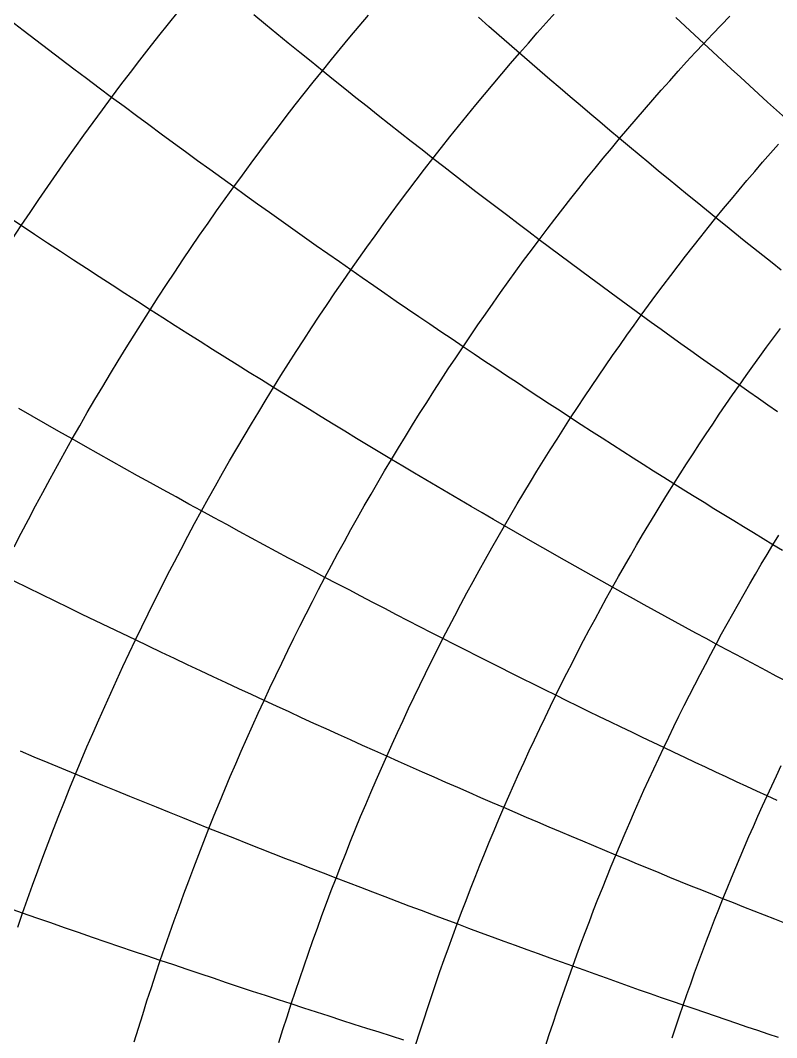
# Model space of a CAD drawing. Header units: metres. Extents: x -3.79 to 3.79, y -1 to 0.
# Drawn here: x -0.3281 to -0.2148, y -0.8838 to -0.7314 of the extents above; entities that cross this region are included whole.
import ezdxf

# ---------------------------------------------------------------- set-up
doc = ezdxf.new("R2010")
doc.units = ezdxf.units.M

msp = doc.modelspace()

# ---------------------------------------------------------------- linework, layer by layer
for p, q in [((-0.32766, -0.73287), (-0.32959, -0.7314)), ((-0.30589, -0.73189), (-0.30445, -0.7301)), ((-0.29137, -0.73198), (-0.2931, -0.73056)), ((-0.27733, -0.73224), (-0.27594, -0.7306)), ((-0.25792, -0.73226), (-0.25947, -0.7309)), ((-0.24931, -0.73174), (-0.24796, -0.73025)), ((-0.22848, -0.73223), (-0.22988, -0.73092)), ((-0.22313, -0.73208), (-0.22183, -0.73072)), ((-0.32574, -0.73434), (-0.32766, -0.73287)), ((-0.30733, -0.7337), (-0.30589, -0.73189)), ((-0.28965, -0.73339), (-0.29137, -0.73198)), ((-0.27872, -0.73389), (-0.27733, -0.73224)), ((-0.25638, -0.73361), (-0.25792, -0.73226)), ((-0.25065, -0.73325), (-0.24931, -0.73174)), ((-0.2271, -0.73353), (-0.22848, -0.73223)), ((-0.22443, -0.73345), (-0.22313, -0.73208)), ((-0.32383, -0.73579), (-0.32574, -0.73434)), ((-0.30875, -0.73552), (-0.30733, -0.7337)), ((-0.28793, -0.73479), (-0.28965, -0.73339)), ((-0.2801, -0.73556), (-0.27872, -0.73389)), ((-0.25484, -0.73495), (-0.25638, -0.73361)), ((-0.25198, -0.73476), (-0.25065, -0.73325)), ((-0.22571, -0.73482), (-0.2271, -0.73353)), ((-0.22571, -0.73482), (-0.22443, -0.73345)), ((-0.32193, -0.73724), (-0.32383, -0.73579)), ((-0.31017, -0.73735), (-0.30875, -0.73552)), ((-0.28623, -0.73617), (-0.28793, -0.73479)), ((-0.28147, -0.73723), (-0.2801, -0.73556)), ((-0.25331, -0.73628), (-0.25484, -0.73495)), ((-0.25331, -0.73628), (-0.25198, -0.73476)), ((-0.227, -0.7362), (-0.22571, -0.73482)), ((-0.22434, -0.7361), (-0.22571, -0.73482)), ((-0.22296, -0.73738), (-0.22434, -0.7361)), ((-0.32003, -0.73867), (-0.32193, -0.73724)), ((-0.31159, -0.73919), (-0.31017, -0.73735)), ((-0.28453, -0.73755), (-0.28623, -0.73617)), ((-0.28283, -0.73892), (-0.28453, -0.73755)), ((-0.28283, -0.73892), (-0.28147, -0.73723)), ((-0.25464, -0.73782), (-0.25331, -0.73628)), ((-0.25179, -0.7376), (-0.25331, -0.73628)), ((-0.25027, -0.73892), (-0.25179, -0.7376)), ((-0.22955, -0.739), (-0.22828, -0.7376)), ((-0.22828, -0.7376), (-0.227, -0.7362)), ((-0.2216, -0.73864), (-0.22296, -0.73738)), ((-0.31814, -0.74009), (-0.32003, -0.73867)), ((-0.28419, -0.74061), (-0.28283, -0.73892)), ((-0.28115, -0.74028), (-0.28283, -0.73892)), ((-0.25595, -0.73936), (-0.25464, -0.73782)), ((-0.24875, -0.74022), (-0.25027, -0.73892)), ((-0.23082, -0.74041), (-0.22955, -0.739)), ((-0.22023, -0.73989), (-0.2216, -0.73864)), ((-0.31627, -0.7415), (-0.31814, -0.74009)), ((-0.313, -0.74104), (-0.31159, -0.73919)), ((-0.28554, -0.74232), (-0.28419, -0.74061)), ((-0.27947, -0.74162), (-0.28115, -0.74028)), ((-0.25726, -0.74091), (-0.25595, -0.73936)), ((-0.24724, -0.74151), (-0.24875, -0.74022)), ((-0.23208, -0.74183), (-0.23082, -0.74041)), ((-0.21888, -0.74114), (-0.22023, -0.73989)), ((-0.31439, -0.7429), (-0.31627, -0.7415)), ((-0.31439, -0.7429), (-0.313, -0.74104)), ((-0.2778, -0.74296), (-0.27947, -0.74162)), ((-0.25857, -0.74247), (-0.25726, -0.74091)), ((-0.24574, -0.7428), (-0.24724, -0.74151)), ((-0.23334, -0.74326), (-0.23208, -0.74183)), ((-0.21752, -0.74238), (-0.21888, -0.74114)), ((-0.31578, -0.74478), (-0.31439, -0.7429)), ((-0.31253, -0.74429), (-0.31439, -0.7429)), ((-0.28689, -0.74403), (-0.28554, -0.74232)), ((-0.27613, -0.74429), (-0.2778, -0.74296)), ((-0.25987, -0.74404), (-0.25857, -0.74247)), ((-0.24425, -0.74407), (-0.24574, -0.7428)), ((-0.23459, -0.7447), (-0.23334, -0.74326)), ((-0.21618, -0.74361), (-0.21752, -0.74238)), ((-0.21484, -0.74483), (-0.21618, -0.74361)), ((-0.31717, -0.74666), (-0.31578, -0.74478)), ((-0.31067, -0.74567), (-0.31253, -0.74429)), ((-0.28823, -0.74576), (-0.28689, -0.74403)), ((-0.27447, -0.7456), (-0.27613, -0.74429)), ((-0.26116, -0.74563), (-0.25987, -0.74404)), ((-0.24276, -0.74533), (-0.24425, -0.74407)), ((-0.23584, -0.74615), (-0.23459, -0.7447)), ((-0.2135, -0.74604), (-0.21484, -0.74483)), ((-0.31854, -0.74855), (-0.31717, -0.74666)), ((-0.30883, -0.74704), (-0.31067, -0.74567)), ((-0.28956, -0.7475), (-0.28823, -0.74576)), ((-0.27281, -0.74691), (-0.27447, -0.7456)), ((-0.26245, -0.74722), (-0.26116, -0.74563)), ((-0.24127, -0.74659), (-0.24276, -0.74533)), ((-0.23979, -0.74784), (-0.24127, -0.74659)), ((-0.23708, -0.74761), (-0.23584, -0.74615)), ((-0.30699, -0.7484), (-0.30883, -0.74704)), ((-0.29088, -0.74924), (-0.28956, -0.7475)), ((-0.27117, -0.74821), (-0.27281, -0.74691)), ((-0.26953, -0.7495), (-0.27117, -0.74821)), ((-0.26373, -0.74882), (-0.26245, -0.74722)), ((-0.23832, -0.74908), (-0.23979, -0.74784)), ((-0.23832, -0.74908), (-0.23708, -0.74761)), ((-0.31991, -0.75046), (-0.31854, -0.74855)), ((-0.30515, -0.74974), (-0.30699, -0.7484)), ((-0.30333, -0.75108), (-0.30515, -0.74974)), ((-0.2922, -0.751), (-0.29088, -0.74924)), ((-0.26789, -0.75077), (-0.26953, -0.7495)), ((-0.265, -0.75043), (-0.26373, -0.74882)), ((-0.23955, -0.75055), (-0.23832, -0.74908)), ((-0.23685, -0.7503), (-0.23832, -0.74908)), ((-0.32127, -0.75238), (-0.31991, -0.75046)), ((-0.30151, -0.7524), (-0.30333, -0.75108)), ((-0.29351, -0.75276), (-0.2922, -0.751)), ((-0.26627, -0.75204), (-0.26789, -0.75077)), ((-0.26627, -0.75204), (-0.265, -0.75043)), ((-0.24077, -0.75203), (-0.23955, -0.75055)), ((-0.23539, -0.75152), (-0.23685, -0.7503)), ((-0.21692, -0.75263), (-0.21574, -0.75127)), ((-0.21574, -0.75127), (-0.21455, -0.74992)), ((-0.32261, -0.7543), (-0.32127, -0.75238)), ((-0.2997, -0.75372), (-0.30151, -0.7524)), ((-0.29481, -0.75454), (-0.29351, -0.75276)), ((-0.26753, -0.75367), (-0.26627, -0.75204)), ((-0.26465, -0.7533), (-0.26627, -0.75204)), ((-0.24199, -0.75353), (-0.24077, -0.75203)), ((-0.23393, -0.75273), (-0.23539, -0.75152)), ((-0.23248, -0.75394), (-0.23393, -0.75273)), ((-0.21809, -0.754), (-0.21692, -0.75263)), ((-0.32396, -0.75624), (-0.32261, -0.7543)), ((-0.2979, -0.75503), (-0.2997, -0.75372)), ((-0.26878, -0.75531), (-0.26753, -0.75367)), ((-0.26304, -0.75455), (-0.26465, -0.7533)), ((-0.24321, -0.75503), (-0.24199, -0.75353)), ((-0.23104, -0.75513), (-0.23248, -0.75394)), ((-0.21926, -0.75537), (-0.21809, -0.754)), ((-0.29611, -0.75632), (-0.2979, -0.75503)), ((-0.29611, -0.75632), (-0.29481, -0.75454)), ((-0.27003, -0.75696), (-0.26878, -0.75531)), ((-0.26143, -0.75579), (-0.26304, -0.75455)), ((-0.25983, -0.75703), (-0.26143, -0.75579)), ((-0.24441, -0.75654), (-0.24321, -0.75503)), ((-0.2296, -0.75631), (-0.23104, -0.75513)), ((-0.22043, -0.75676), (-0.21926, -0.75537)), ((-0.32529, -0.75819), (-0.32396, -0.75624)), ((-0.29739, -0.75812), (-0.29611, -0.75632)), ((-0.29432, -0.75761), (-0.29611, -0.75632)), ((-0.27127, -0.75861), (-0.27003, -0.75696)), ((-0.25823, -0.75825), (-0.25983, -0.75703)), ((-0.24561, -0.75806), (-0.24441, -0.75654)), ((-0.22816, -0.75749), (-0.2296, -0.75631)), ((-0.22159, -0.75815), (-0.22043, -0.75676)), ((-0.32661, -0.76015), (-0.32529, -0.75819)), ((-0.29867, -0.75992), (-0.29739, -0.75812)), ((-0.29254, -0.75888), (-0.29432, -0.75761)), ((-0.29077, -0.76015), (-0.29254, -0.75888)), ((-0.27251, -0.76028), (-0.27127, -0.75861)), ((-0.25664, -0.75946), (-0.25823, -0.75825)), ((-0.24681, -0.75959), (-0.24561, -0.75806)), ((-0.22673, -0.75866), (-0.22816, -0.75749)), ((-0.22531, -0.75982), (-0.22673, -0.75866)), ((-0.22274, -0.75956), (-0.22159, -0.75815)), ((-0.32793, -0.76211), (-0.32661, -0.76015)), ((-0.29994, -0.76174), (-0.29867, -0.75992)), ((-0.289, -0.76141), (-0.29077, -0.76015)), ((-0.27373, -0.76195), (-0.27251, -0.76028)), ((-0.25506, -0.76067), (-0.25664, -0.75946)), ((-0.248, -0.76113), (-0.24681, -0.75959)), ((-0.22389, -0.76097), (-0.22531, -0.75982)), ((-0.22389, -0.76097), (-0.22274, -0.75956)), ((-0.32793, -0.76211), (-0.32991, -0.7608)), ((-0.30121, -0.76356), (-0.29994, -0.76174)), ((-0.28725, -0.76265), (-0.289, -0.76141)), ((-0.27495, -0.76364), (-0.27373, -0.76195)), ((-0.25349, -0.76186), (-0.25506, -0.76067)), ((-0.25192, -0.76305), (-0.25349, -0.76186)), ((-0.24918, -0.76267), (-0.248, -0.76113)), ((-0.22504, -0.76239), (-0.22389, -0.76097)), ((-0.22248, -0.76211), (-0.22389, -0.76097)), ((-0.32924, -0.76409), (-0.32793, -0.76211)), ((-0.32596, -0.76342), (-0.32793, -0.76211)), ((-0.324, -0.76472), (-0.32596, -0.76342)), ((-0.2855, -0.76389), (-0.28725, -0.76265)), ((-0.25036, -0.76423), (-0.25192, -0.76305)), ((-0.25036, -0.76423), (-0.24918, -0.76267)), ((-0.22617, -0.76381), (-0.22504, -0.76239)), ((-0.22107, -0.76324), (-0.22248, -0.76211)), ((-0.21967, -0.76437), (-0.22107, -0.76324)), ((-0.32205, -0.766), (-0.324, -0.76472)), ((-0.30246, -0.7654), (-0.30121, -0.76356)), ((-0.28375, -0.76512), (-0.2855, -0.76389)), ((-0.27617, -0.76533), (-0.27495, -0.76364)), ((-0.25153, -0.76579), (-0.25036, -0.76423)), ((-0.2488, -0.7654), (-0.25036, -0.76423)), ((-0.22731, -0.76525), (-0.22617, -0.76381)), ((-0.21827, -0.76548), (-0.21967, -0.76437)), ((-0.3201, -0.76728), (-0.32205, -0.766)), ((-0.30371, -0.76724), (-0.30246, -0.7654)), ((-0.28202, -0.76634), (-0.28375, -0.76512)), ((-0.28029, -0.76755), (-0.28202, -0.76634)), ((-0.27737, -0.76704), (-0.27617, -0.76533)), ((-0.25269, -0.76736), (-0.25153, -0.76579)), ((-0.24725, -0.76656), (-0.2488, -0.7654)), ((-0.24571, -0.76771), (-0.24725, -0.76656)), ((-0.22843, -0.76669), (-0.22731, -0.76525)), ((-0.21688, -0.76659), (-0.21827, -0.76548)), ((-0.2155, -0.7677), (-0.21688, -0.76659)), ((-0.31817, -0.76854), (-0.3201, -0.76728)), ((-0.30495, -0.7691), (-0.30371, -0.76724)), ((-0.27857, -0.76875), (-0.28029, -0.76755)), ((-0.27857, -0.76875), (-0.27737, -0.76704)), ((-0.25385, -0.76894), (-0.25269, -0.76736)), ((-0.24417, -0.76885), (-0.24571, -0.76771)), ((-0.22955, -0.76815), (-0.22843, -0.76669)), ((-0.21412, -0.76879), (-0.2155, -0.7677)), ((-0.31624, -0.7698), (-0.31817, -0.76854)), ((-0.30618, -0.77096), (-0.30495, -0.7691)), ((-0.27976, -0.77047), (-0.27857, -0.76875)), ((-0.27686, -0.76994), (-0.27857, -0.76875)), ((-0.255, -0.77053), (-0.25385, -0.76894)), ((-0.24264, -0.76999), (-0.24417, -0.76885)), ((-0.23178, -0.77108), (-0.23067, -0.76961)), ((-0.23067, -0.76961), (-0.22955, -0.76815)), ((-0.31432, -0.77104), (-0.31624, -0.7698)), ((-0.31241, -0.77228), (-0.31432, -0.77104)), ((-0.30741, -0.77284), (-0.30618, -0.77096)), ((-0.28095, -0.7722), (-0.27976, -0.77047)), ((-0.27515, -0.77112), (-0.27686, -0.76994)), ((-0.27346, -0.77229), (-0.27515, -0.77112)), ((-0.25614, -0.77213), (-0.255, -0.77053)), ((-0.24111, -0.77111), (-0.24264, -0.76999)), ((-0.23959, -0.77223), (-0.24111, -0.77111)), ((-0.23288, -0.77255), (-0.23178, -0.77108)), ((-0.31051, -0.7735), (-0.31241, -0.77228)), ((-0.28213, -0.77394), (-0.28095, -0.7722)), ((-0.27176, -0.77346), (-0.27346, -0.77229)), ((-0.25728, -0.77374), (-0.25614, -0.77213)), ((-0.23808, -0.77334), (-0.23959, -0.77223)), ((-0.23398, -0.77404), (-0.23288, -0.77255)), ((-0.30862, -0.77472), (-0.31051, -0.7735)), ((-0.30862, -0.77472), (-0.30741, -0.77284)), ((-0.2833, -0.77568), (-0.28213, -0.77394)), ((-0.27008, -0.77461), (-0.27176, -0.77346)), ((-0.25841, -0.77536), (-0.25728, -0.77374)), ((-0.23657, -0.77444), (-0.23808, -0.77334)), ((-0.23507, -0.77553), (-0.23398, -0.77404)), ((-0.30983, -0.77661), (-0.30862, -0.77472)), ((-0.30674, -0.77593), (-0.30862, -0.77472)), ((-0.28446, -0.77744), (-0.2833, -0.77568)), ((-0.2684, -0.77576), (-0.27008, -0.77461)), ((-0.25954, -0.77698), (-0.25841, -0.77536)), ((-0.23507, -0.77553), (-0.23657, -0.77444)), ((-0.23616, -0.77704), (-0.23507, -0.77553)), ((-0.23358, -0.77662), (-0.23507, -0.77553)), ((-0.31103, -0.77852), (-0.30983, -0.77661)), ((-0.30486, -0.77712), (-0.30674, -0.77593)), ((-0.30299, -0.77831), (-0.30486, -0.77712)), ((-0.26673, -0.77689), (-0.2684, -0.77576)), ((-0.26507, -0.77802), (-0.26673, -0.77689)), ((-0.26065, -0.77861), (-0.25954, -0.77698)), ((-0.23724, -0.77855), (-0.23616, -0.77704)), ((-0.23209, -0.7777), (-0.23358, -0.77662)), ((-0.31222, -0.78043), (-0.31103, -0.77852)), ((-0.30113, -0.77949), (-0.30299, -0.77831)), ((-0.28561, -0.77921), (-0.28446, -0.77744)), ((-0.26341, -0.77914), (-0.26507, -0.77802)), ((-0.26177, -0.78025), (-0.26065, -0.77861)), ((-0.23831, -0.78006), (-0.23724, -0.77855)), ((-0.23061, -0.77876), (-0.23209, -0.7777)), ((-0.22913, -0.77982), (-0.23061, -0.77876)), ((-0.21527, -0.77892), (-0.21423, -0.77753)), ((-0.29928, -0.78066), (-0.30113, -0.77949)), ((-0.28676, -0.78098), (-0.28561, -0.77921)), ((-0.26177, -0.78025), (-0.26341, -0.77914)), ((-0.26287, -0.7819), (-0.26177, -0.78025)), ((-0.26012, -0.78136), (-0.26177, -0.78025)), ((-0.23938, -0.78159), (-0.23831, -0.78006)), ((-0.22766, -0.78088), (-0.22913, -0.77982)), ((-0.2163, -0.78033), (-0.21527, -0.77892)), ((-0.3134, -0.78235), (-0.31222, -0.78043)), ((-0.29744, -0.78182), (-0.29928, -0.78066)), ((-0.29561, -0.78297), (-0.29744, -0.78182)), ((-0.2879, -0.78277), (-0.28676, -0.78098)), ((-0.25849, -0.78245), (-0.26012, -0.78136)), ((-0.24044, -0.78312), (-0.23938, -0.78159)), ((-0.22619, -0.78192), (-0.22766, -0.78088)), ((-0.21836, -0.78316), (-0.21733, -0.78174)), ((-0.21733, -0.78174), (-0.2163, -0.78033)), ((-0.31457, -0.78428), (-0.3134, -0.78235)), ((-0.29378, -0.78411), (-0.29561, -0.78297)), ((-0.28903, -0.78456), (-0.2879, -0.78277)), ((-0.26397, -0.78356), (-0.26287, -0.7819)), ((-0.25686, -0.78354), (-0.25849, -0.78245)), ((-0.24149, -0.78467), (-0.24044, -0.78312)), ((-0.22473, -0.78296), (-0.22619, -0.78192)), ((-0.22328, -0.78399), (-0.22473, -0.78296)), ((-0.21938, -0.78459), (-0.21836, -0.78316)), ((-0.31573, -0.78622), (-0.31457, -0.78428)), ((-0.29196, -0.78524), (-0.29378, -0.78411)), ((-0.29015, -0.78636), (-0.28903, -0.78456)), ((-0.26506, -0.78523), (-0.26397, -0.78356)), ((-0.25524, -0.78462), (-0.25686, -0.78354)), ((-0.25362, -0.78569), (-0.25524, -0.78462)), ((-0.24254, -0.78622), (-0.24149, -0.78467)), ((-0.22183, -0.78501), (-0.22328, -0.78399)), ((-0.22039, -0.78602), (-0.21938, -0.78459)), ((-0.31689, -0.78817), (-0.31573, -0.78622)), ((-0.29015, -0.78636), (-0.29196, -0.78524)), ((-0.29127, -0.78817), (-0.29015, -0.78636)), ((-0.28835, -0.78748), (-0.29015, -0.78636)), ((-0.26614, -0.7869), (-0.26506, -0.78523)), ((-0.25201, -0.78675), (-0.25362, -0.78569)), ((-0.24359, -0.78777), (-0.24254, -0.78622)), ((-0.22039, -0.78602), (-0.22183, -0.78501)), ((-0.2214, -0.78747), (-0.22039, -0.78602)), ((-0.21895, -0.78703), (-0.22039, -0.78602)), ((-0.28655, -0.78858), (-0.28835, -0.78748)), ((-0.26721, -0.78859), (-0.26614, -0.7869)), ((-0.25041, -0.7878), (-0.25201, -0.78675)), ((-0.24882, -0.78885), (-0.25041, -0.7878)), ((-0.24462, -0.78934), (-0.24359, -0.78777)), ((-0.2224, -0.78892), (-0.2214, -0.78747)), ((-0.21752, -0.78803), (-0.21895, -0.78703)), ((-0.31803, -0.79013), (-0.31689, -0.78817)), ((-0.29237, -0.78999), (-0.29127, -0.78817)), ((-0.28477, -0.78968), (-0.28655, -0.78858)), ((-0.26828, -0.79028), (-0.26721, -0.78859)), ((-0.24723, -0.78988), (-0.24882, -0.78885)), ((-0.24565, -0.79091), (-0.24462, -0.78934)), ((-0.22339, -0.79038), (-0.2224, -0.78892)), ((-0.2161, -0.78902), (-0.21752, -0.78803)), ((-0.21468, -0.79), (-0.2161, -0.78902)), ((-0.32628, -0.79067), (-0.3283, -0.78951)), ((-0.32428, -0.79181), (-0.32628, -0.79067)), ((-0.31917, -0.7921), (-0.31803, -0.79013)), ((-0.29347, -0.79182), (-0.29237, -0.78999)), ((-0.28299, -0.79077), (-0.28477, -0.78968)), ((-0.28122, -0.79185), (-0.28299, -0.79077)), ((-0.26934, -0.79198), (-0.26828, -0.79028)), ((-0.24565, -0.79091), (-0.24723, -0.78988)), ((-0.24667, -0.7925), (-0.24565, -0.79091)), ((-0.24408, -0.79194), (-0.24565, -0.79091)), ((-0.22438, -0.79184), (-0.22339, -0.79038)), ((-0.32228, -0.79295), (-0.32428, -0.79181)), ((-0.3203, -0.79408), (-0.31917, -0.7921)), ((-0.29456, -0.79366), (-0.29347, -0.79182)), ((-0.27946, -0.79292), (-0.28122, -0.79185)), ((-0.2704, -0.79369), (-0.26934, -0.79198)), ((-0.24769, -0.79409), (-0.24667, -0.7925)), ((-0.24251, -0.79295), (-0.24408, -0.79194)), ((-0.22537, -0.79331), (-0.22438, -0.79184)), ((-0.3203, -0.79408), (-0.32228, -0.79295)), ((-0.29564, -0.7955), (-0.29456, -0.79366)), ((-0.2777, -0.79399), (-0.27946, -0.79292)), ((-0.27595, -0.79504), (-0.2777, -0.79399)), ((-0.27144, -0.7954), (-0.2704, -0.79369)), ((-0.24095, -0.79396), (-0.24251, -0.79295)), ((-0.23939, -0.79496), (-0.24095, -0.79396)), ((-0.22634, -0.79479), (-0.22537, -0.79331)), ((-0.32142, -0.79606), (-0.3203, -0.79408)), ((-0.31832, -0.79519), (-0.3203, -0.79408)), ((-0.31635, -0.7963), (-0.31832, -0.79519)), ((-0.29672, -0.79736), (-0.29564, -0.7955)), ((-0.27421, -0.79609), (-0.27595, -0.79504)), ((-0.27248, -0.79713), (-0.27144, -0.7954)), ((-0.2487, -0.79568), (-0.24769, -0.79409)), ((-0.23784, -0.79595), (-0.23939, -0.79496)), ((-0.22732, -0.79628), (-0.22634, -0.79479)), ((-0.32252, -0.79806), (-0.32142, -0.79606)), ((-0.31439, -0.7974), (-0.31635, -0.7963)), ((-0.27248, -0.79713), (-0.27421, -0.79609)), ((-0.2497, -0.79729), (-0.2487, -0.79568)), ((-0.2363, -0.79693), (-0.23784, -0.79595)), ((-0.23477, -0.79791), (-0.2363, -0.79693)), ((-0.22828, -0.79778), (-0.22732, -0.79628)), ((-0.32362, -0.80006), (-0.32252, -0.79806)), ((-0.31244, -0.79849), (-0.31439, -0.7974)), ((-0.3105, -0.79958), (-0.31244, -0.79849)), ((-0.29778, -0.79922), (-0.29672, -0.79736)), ((-0.27351, -0.79886), (-0.27248, -0.79713)), ((-0.27076, -0.79816), (-0.27248, -0.79713)), ((-0.26904, -0.79918), (-0.27076, -0.79816)), ((-0.2507, -0.7989), (-0.2497, -0.79729)), ((-0.23323, -0.79888), (-0.23477, -0.79791)), ((-0.22924, -0.79928), (-0.22828, -0.79778)), ((-0.32471, -0.80208), (-0.32362, -0.80006)), ((-0.30857, -0.80065), (-0.3105, -0.79958)), ((-0.29884, -0.80109), (-0.29778, -0.79922)), ((-0.27453, -0.8006), (-0.27351, -0.79886)), ((-0.26733, -0.80019), (-0.26904, -0.79918)), ((-0.25168, -0.80052), (-0.2507, -0.7989)), ((-0.23171, -0.79984), (-0.23323, -0.79888)), ((-0.2302, -0.80079), (-0.23171, -0.79984)), ((-0.2302, -0.80079), (-0.22924, -0.79928)), ((-0.30665, -0.80172), (-0.30857, -0.80065)), ((-0.29989, -0.80297), (-0.29884, -0.80109)), ((-0.27555, -0.80235), (-0.27453, -0.8006)), ((-0.26563, -0.8012), (-0.26733, -0.80019)), ((-0.26393, -0.8022), (-0.26563, -0.8012)), ((-0.25267, -0.80215), (-0.25168, -0.80052)), ((-0.23114, -0.80231), (-0.2302, -0.80079)), ((-0.22868, -0.80174), (-0.2302, -0.80079)), ((-0.32579, -0.8041), (-0.32471, -0.80208)), ((-0.30473, -0.80277), (-0.30665, -0.80172)), ((-0.30283, -0.80382), (-0.30473, -0.80277)), ((-0.30093, -0.80486), (-0.29989, -0.80297)), ((-0.27656, -0.8041), (-0.27555, -0.80235)), ((-0.26225, -0.80319), (-0.26393, -0.8022)), ((-0.25364, -0.80379), (-0.25267, -0.80215)), ((-0.23208, -0.80383), (-0.23114, -0.80231)), ((-0.22718, -0.80268), (-0.22868, -0.80174)), ((-0.22568, -0.80361), (-0.22718, -0.80268)), ((-0.32686, -0.80613), (-0.32579, -0.8041)), ((-0.30093, -0.80486), (-0.30283, -0.80382)), ((-0.27756, -0.80587), (-0.27656, -0.8041)), ((-0.26056, -0.80417), (-0.26225, -0.80319)), ((-0.25889, -0.80515), (-0.26056, -0.80417)), ((-0.25461, -0.80543), (-0.25364, -0.80379)), ((-0.23302, -0.80536), (-0.23208, -0.80383)), ((-0.22419, -0.80453), (-0.22568, -0.80361)), ((-0.2227, -0.80545), (-0.22419, -0.80453)), ((-0.32792, -0.80817), (-0.32686, -0.80613)), ((-0.30196, -0.80676), (-0.30093, -0.80486)), ((-0.29904, -0.80589), (-0.30093, -0.80486)), ((-0.29716, -0.80691), (-0.29904, -0.80589)), ((-0.27855, -0.80764), (-0.27756, -0.80587)), ((-0.25723, -0.80612), (-0.25889, -0.80515)), ((-0.25557, -0.80708), (-0.25723, -0.80612)), ((-0.25557, -0.80708), (-0.25461, -0.80543)), ((-0.23394, -0.8069), (-0.23302, -0.80536)), ((-0.22123, -0.80636), (-0.2227, -0.80545)), ((-0.30298, -0.80866), (-0.30196, -0.80676)), ((-0.29529, -0.80793), (-0.29716, -0.80691)), ((-0.27953, -0.80942), (-0.27855, -0.80764)), ((-0.25652, -0.80874), (-0.25557, -0.80708)), ((-0.25392, -0.80803), (-0.25557, -0.80708)), ((-0.23487, -0.80845), (-0.23394, -0.8069)), ((-0.21975, -0.80726), (-0.22123, -0.80636)), ((-0.21828, -0.80816), (-0.21975, -0.80726)), ((-0.32898, -0.81022), (-0.32792, -0.80817)), ((-0.304, -0.81057), (-0.30298, -0.80866)), ((-0.29343, -0.80893), (-0.29529, -0.80793)), ((-0.29158, -0.80993), (-0.29343, -0.80893)), ((-0.25747, -0.8104), (-0.25652, -0.80874)), ((-0.25227, -0.80898), (-0.25392, -0.80803)), ((-0.25064, -0.80992), (-0.25227, -0.80898)), ((-0.23578, -0.81), (-0.23487, -0.80845)), ((-0.21682, -0.80905), (-0.21828, -0.80816)), ((-0.21537, -0.80993), (-0.21682, -0.80905)), ((-0.21537, -0.80993), (-0.21448, -0.80849)), ((-0.305, -0.81249), (-0.304, -0.81057)), ((-0.28973, -0.81092), (-0.29158, -0.80993)), ((-0.28051, -0.81121), (-0.27953, -0.80942)), ((-0.25841, -0.81208), (-0.25747, -0.8104)), ((-0.24901, -0.81085), (-0.25064, -0.80992)), ((-0.23669, -0.81156), (-0.23578, -0.81)), ((-0.21624, -0.81139), (-0.21537, -0.80993)), ((-0.21391, -0.81081), (-0.21537, -0.80993)), ((-0.2879, -0.81191), (-0.28973, -0.81092)), ((-0.28607, -0.81288), (-0.2879, -0.81191)), ((-0.28148, -0.813), (-0.28051, -0.81121)), ((-0.25934, -0.81376), (-0.25841, -0.81208)), ((-0.24738, -0.81177), (-0.24901, -0.81085)), ((-0.24577, -0.81269), (-0.24738, -0.81177)), ((-0.23759, -0.81313), (-0.23669, -0.81156)), ((-0.21711, -0.81285), (-0.21624, -0.81139)), ((-0.306, -0.81442), (-0.305, -0.81249)), ((-0.28425, -0.81385), (-0.28607, -0.81288)), ((-0.28244, -0.81481), (-0.28148, -0.813)), ((-0.26026, -0.81544), (-0.25934, -0.81376)), ((-0.24416, -0.8136), (-0.24577, -0.81269)), ((-0.24256, -0.8145), (-0.24416, -0.8136)), ((-0.23849, -0.8147), (-0.23759, -0.81313)), ((-0.21798, -0.81432), (-0.21711, -0.81285)), ((-0.32693, -0.81638), (-0.32898, -0.81537)), ((-0.30698, -0.81636), (-0.306, -0.81442)), ((-0.28244, -0.81481), (-0.28425, -0.81385)), ((-0.28339, -0.81662), (-0.28244, -0.81481)), ((-0.28063, -0.81576), (-0.28244, -0.81481)), ((-0.24096, -0.8154), (-0.24256, -0.8145)), ((-0.23938, -0.81629), (-0.23849, -0.8147)), ((-0.21884, -0.8158), (-0.21798, -0.81432)), ((-0.32488, -0.81739), (-0.32693, -0.81638)), ((-0.30796, -0.81831), (-0.30698, -0.81636)), ((-0.28433, -0.81844), (-0.28339, -0.81662)), ((-0.27884, -0.8167), (-0.28063, -0.81576)), ((-0.27705, -0.81764), (-0.27884, -0.8167)), ((-0.26118, -0.81714), (-0.26026, -0.81544)), ((-0.23938, -0.81629), (-0.24096, -0.8154)), ((-0.24026, -0.81787), (-0.23938, -0.81629)), ((-0.23779, -0.81717), (-0.23938, -0.81629)), ((-0.21969, -0.81728), (-0.21884, -0.8158)), ((-0.32284, -0.81838), (-0.32488, -0.81739)), ((-0.32082, -0.81937), (-0.32284, -0.81838)), ((-0.30893, -0.82026), (-0.30796, -0.81831)), ((-0.27527, -0.81857), (-0.27705, -0.81764)), ((-0.26209, -0.81884), (-0.26118, -0.81714)), ((-0.24113, -0.81947), (-0.24026, -0.81787)), ((-0.23622, -0.81804), (-0.23779, -0.81717)), ((-0.23465, -0.81891), (-0.23622, -0.81804)), ((-0.22054, -0.81877), (-0.21969, -0.81728)), ((-0.3188, -0.82035), (-0.32082, -0.81937)), ((-0.28527, -0.82026), (-0.28433, -0.81844)), ((-0.2735, -0.81949), (-0.27527, -0.81857)), ((-0.27174, -0.82041), (-0.2735, -0.81949)), ((-0.26299, -0.82055), (-0.26209, -0.81884)), ((-0.242, -0.82107), (-0.24113, -0.81947)), ((-0.23309, -0.81977), (-0.23465, -0.81891)), ((-0.23153, -0.82063), (-0.23309, -0.81977)), ((-0.22137, -0.82027), (-0.22054, -0.81877)), ((-0.31679, -0.82132), (-0.3188, -0.82035)), ((-0.3148, -0.82229), (-0.31679, -0.82132)), ((-0.30989, -0.82222), (-0.30893, -0.82026)), ((-0.28619, -0.8221), (-0.28527, -0.82026)), ((-0.26999, -0.82131), (-0.27174, -0.82041)), ((-0.26824, -0.82221), (-0.26999, -0.82131)), ((-0.26388, -0.82227), (-0.26299, -0.82055)), ((-0.24286, -0.82268), (-0.242, -0.82107)), ((-0.22999, -0.82147), (-0.23153, -0.82063)), ((-0.22221, -0.82177), (-0.22137, -0.82027)), ((-0.31281, -0.82324), (-0.3148, -0.82229)), ((-0.31083, -0.82419), (-0.30989, -0.82222)), ((-0.28711, -0.82394), (-0.28619, -0.8221)), ((-0.2665, -0.82311), (-0.26824, -0.82221)), ((-0.26477, -0.82399), (-0.26388, -0.82227)), ((-0.24371, -0.82429), (-0.24286, -0.82268)), ((-0.22845, -0.82231), (-0.22999, -0.82147)), ((-0.22691, -0.82315), (-0.22845, -0.82231)), ((-0.22304, -0.82328), (-0.22221, -0.82177)), ((-0.31083, -0.82419), (-0.31281, -0.82324)), ((-0.31177, -0.82617), (-0.31083, -0.82419)), ((-0.30887, -0.82513), (-0.31083, -0.82419)), ((-0.28802, -0.82579), (-0.28711, -0.82394)), ((-0.26477, -0.82399), (-0.2665, -0.82311)), ((-0.26565, -0.82572), (-0.26477, -0.82399)), ((-0.26305, -0.82487), (-0.26477, -0.82399)), ((-0.24456, -0.82592), (-0.24371, -0.82429)), ((-0.22538, -0.82398), (-0.22691, -0.82315)), ((-0.22386, -0.8248), (-0.22538, -0.82398)), ((-0.22386, -0.8248), (-0.22304, -0.82328)), ((-0.30691, -0.82606), (-0.30887, -0.82513)), ((-0.28892, -0.82764), (-0.28802, -0.82579)), ((-0.26652, -0.82746), (-0.26565, -0.82572)), ((-0.26133, -0.82574), (-0.26305, -0.82487)), ((-0.25962, -0.82661), (-0.26133, -0.82574)), ((-0.2454, -0.82755), (-0.24456, -0.82592)), ((-0.22467, -0.82632), (-0.22386, -0.8248)), ((-0.22234, -0.82561), (-0.22386, -0.8248)), ((-0.22083, -0.82642), (-0.22234, -0.82561)), ((-0.3127, -0.82815), (-0.31177, -0.82617)), ((-0.30496, -0.82699), (-0.30691, -0.82606)), ((-0.30302, -0.8279), (-0.30496, -0.82699)), ((-0.26738, -0.8292), (-0.26652, -0.82746)), ((-0.25792, -0.82747), (-0.25962, -0.82661)), ((-0.25623, -0.82832), (-0.25792, -0.82747)), ((-0.24624, -0.82918), (-0.2454, -0.82755)), ((-0.22548, -0.82785), (-0.22467, -0.82632)), ((-0.21933, -0.82722), (-0.22083, -0.82642)), ((-0.21783, -0.82802), (-0.21933, -0.82722)), ((-0.31362, -0.83014), (-0.3127, -0.82815)), ((-0.30109, -0.82881), (-0.30302, -0.8279)), ((-0.29917, -0.82972), (-0.30109, -0.82881)), ((-0.28981, -0.82951), (-0.28892, -0.82764)), ((-0.25455, -0.82916), (-0.25623, -0.82832)), ((-0.22628, -0.82938), (-0.22548, -0.82785)), ((-0.21634, -0.82881), (-0.21783, -0.82802)), ((-0.21486, -0.82959), (-0.21634, -0.82881)), ((-0.31453, -0.83214), (-0.31362, -0.83014)), ((-0.29725, -0.83061), (-0.29917, -0.82972)), ((-0.29069, -0.83138), (-0.28981, -0.82951)), ((-0.26824, -0.83096), (-0.26738, -0.8292)), ((-0.25287, -0.83), (-0.25455, -0.82916)), ((-0.2512, -0.83083), (-0.25287, -0.83)), ((-0.24706, -0.83082), (-0.24624, -0.82918)), ((-0.22708, -0.83093), (-0.22628, -0.82938)), ((-0.21338, -0.83037), (-0.21486, -0.82959)), ((-0.29535, -0.8315), (-0.29725, -0.83061)), ((-0.29346, -0.83238), (-0.29535, -0.8315)), ((-0.29157, -0.83325), (-0.29069, -0.83138)), ((-0.26908, -0.83271), (-0.26824, -0.83096)), ((-0.24953, -0.83166), (-0.2512, -0.83083)), ((-0.24788, -0.83247), (-0.24953, -0.83166)), ((-0.24788, -0.83247), (-0.24706, -0.83082)), ((-0.22787, -0.83247), (-0.22708, -0.83093)), ((-0.31543, -0.83415), (-0.31453, -0.83214)), ((-0.29157, -0.83325), (-0.29346, -0.83238)), ((-0.29244, -0.83514), (-0.29157, -0.83325)), ((-0.28969, -0.83412), (-0.29157, -0.83325)), ((-0.26992, -0.83448), (-0.26908, -0.83271)), ((-0.24869, -0.83413), (-0.24788, -0.83247)), ((-0.24623, -0.83329), (-0.24788, -0.83247)), ((-0.24459, -0.83409), (-0.24623, -0.83329)), ((-0.22865, -0.83403), (-0.22787, -0.83247)), ((-0.31633, -0.83616), (-0.31543, -0.83415)), ((-0.29329, -0.83703), (-0.29244, -0.83514)), ((-0.28782, -0.83498), (-0.28969, -0.83412)), ((-0.28597, -0.83583), (-0.28782, -0.83498)), ((-0.27075, -0.83625), (-0.26992, -0.83448)), ((-0.24949, -0.83579), (-0.24869, -0.83413)), ((-0.24296, -0.83489), (-0.24459, -0.83409)), ((-0.24133, -0.83568), (-0.24296, -0.83489)), ((-0.22943, -0.83559), (-0.22865, -0.83403)), ((-0.31721, -0.83819), (-0.31633, -0.83616)), ((-0.28412, -0.83668), (-0.28597, -0.83583)), ((-0.28227, -0.83752), (-0.28412, -0.83668)), ((-0.27158, -0.83803), (-0.27075, -0.83625)), ((-0.25029, -0.83746), (-0.24949, -0.83579)), ((-0.23971, -0.83647), (-0.24133, -0.83568)), ((-0.2381, -0.83725), (-0.23971, -0.83647)), ((-0.2302, -0.83715), (-0.22943, -0.83559)), ((-0.31808, -0.84022), (-0.31721, -0.83819)), ((-0.29414, -0.83893), (-0.29329, -0.83703)), ((-0.28044, -0.83835), (-0.28227, -0.83752)), ((-0.27239, -0.83981), (-0.27158, -0.83803)), ((-0.25108, -0.83913), (-0.25029, -0.83746)), ((-0.23649, -0.83802), (-0.2381, -0.83725)), ((-0.23489, -0.83879), (-0.23649, -0.83802)), ((-0.23096, -0.83873), (-0.2302, -0.83715)), ((-0.29498, -0.84083), (-0.29414, -0.83893)), ((-0.27862, -0.83917), (-0.28044, -0.83835)), ((-0.2768, -0.83999), (-0.27862, -0.83917)), ((-0.25186, -0.84081), (-0.25108, -0.83913)), ((-0.2333, -0.83955), (-0.23489, -0.83879)), ((-0.23172, -0.8403), (-0.2333, -0.83955)), ((-0.23172, -0.8403), (-0.23096, -0.83873)), ((-0.32598, -0.84173), (-0.32806, -0.84086)), ((-0.31894, -0.84225), (-0.31808, -0.84022)), ((-0.29581, -0.84274), (-0.29498, -0.84083)), ((-0.27499, -0.8408), (-0.2768, -0.83999)), ((-0.2732, -0.84161), (-0.27499, -0.8408)), ((-0.2732, -0.84161), (-0.27239, -0.83981)), ((-0.25263, -0.8425), (-0.25186, -0.84081)), ((-0.23246, -0.84189), (-0.23172, -0.8403)), ((-0.23014, -0.84105), (-0.23172, -0.8403)), ((-0.22857, -0.8418), (-0.23014, -0.84105)), ((-0.3239, -0.84259), (-0.32598, -0.84173)), ((-0.32184, -0.84345), (-0.3239, -0.84259)), ((-0.31979, -0.8443), (-0.31894, -0.84225)), ((-0.29663, -0.84466), (-0.29581, -0.84274)), ((-0.27399, -0.8434), (-0.2732, -0.84161)), ((-0.27141, -0.8424), (-0.2732, -0.84161)), ((-0.26962, -0.8432), (-0.27141, -0.8424)), ((-0.2534, -0.84419), (-0.25263, -0.8425)), ((-0.23321, -0.84348), (-0.23246, -0.84189)), ((-0.227, -0.84254), (-0.22857, -0.8418)), ((-0.22544, -0.84327), (-0.227, -0.84254)), ((-0.31979, -0.8443), (-0.32184, -0.84345)), ((-0.32063, -0.84635), (-0.31979, -0.8443)), ((-0.31775, -0.84514), (-0.31979, -0.8443)), ((-0.27478, -0.84521), (-0.27399, -0.8434)), ((-0.26785, -0.84398), (-0.26962, -0.8432)), ((-0.26608, -0.84476), (-0.26785, -0.84398)), ((-0.25416, -0.84589), (-0.2534, -0.84419)), ((-0.23394, -0.84508), (-0.23321, -0.84348)), ((-0.22389, -0.84399), (-0.22544, -0.84327)), ((-0.22235, -0.84471), (-0.22389, -0.84399)), ((-0.21483, -0.84452), (-0.21412, -0.84301)), ((-0.31571, -0.84597), (-0.31775, -0.84514)), ((-0.29744, -0.84659), (-0.29663, -0.84466)), ((-0.27556, -0.84702), (-0.27478, -0.84521)), ((-0.26432, -0.84554), (-0.26608, -0.84476)), ((-0.26257, -0.8463), (-0.26432, -0.84554)), ((-0.23467, -0.84668), (-0.23394, -0.84508)), ((-0.22081, -0.84543), (-0.22235, -0.84471)), ((-0.21928, -0.84613), (-0.22081, -0.84543)), ((-0.21554, -0.84602), (-0.21483, -0.84452)), ((-0.32146, -0.84841), (-0.32063, -0.84635)), ((-0.31369, -0.8468), (-0.31571, -0.84597)), ((-0.31168, -0.84762), (-0.31369, -0.8468)), ((-0.29824, -0.84852), (-0.29744, -0.84659)), ((-0.27634, -0.84884), (-0.27556, -0.84702)), ((-0.26083, -0.84706), (-0.26257, -0.8463)), ((-0.2591, -0.84782), (-0.26083, -0.84706)), ((-0.25491, -0.8476), (-0.25416, -0.84589)), ((-0.23539, -0.84829), (-0.23467, -0.84668)), ((-0.21775, -0.84684), (-0.21928, -0.84613)), ((-0.21623, -0.84754), (-0.21775, -0.84684)), ((-0.21623, -0.84754), (-0.21554, -0.84602)), ((-0.32228, -0.85047), (-0.32146, -0.84841)), ((-0.30968, -0.84844), (-0.31168, -0.84762)), ((-0.30768, -0.84924), (-0.30968, -0.84844)), ((-0.29903, -0.85046), (-0.29824, -0.84852)), ((-0.2771, -0.85066), (-0.27634, -0.84884)), ((-0.25737, -0.84857), (-0.2591, -0.84782)), ((-0.25565, -0.84931), (-0.25737, -0.84857)), ((-0.25565, -0.84931), (-0.25491, -0.8476)), ((-0.23611, -0.8499), (-0.23539, -0.84829)), ((-0.21692, -0.84905), (-0.21623, -0.84754)), ((-0.21472, -0.84823), (-0.21623, -0.84754)), ((-0.3057, -0.85005), (-0.30768, -0.84924)), ((-0.30373, -0.85084), (-0.3057, -0.85005)), ((-0.25639, -0.85103), (-0.25565, -0.84931)), ((-0.25394, -0.85005), (-0.25565, -0.84931)), ((-0.25224, -0.85078), (-0.25394, -0.85005)), ((-0.23681, -0.85152), (-0.23611, -0.8499)), ((-0.21761, -0.85058), (-0.21692, -0.84905)), ((-0.32309, -0.85254), (-0.32228, -0.85047)), ((-0.30177, -0.85163), (-0.30373, -0.85084)), ((-0.29981, -0.85241), (-0.30177, -0.85163)), ((-0.29981, -0.85241), (-0.29903, -0.85046)), ((-0.27786, -0.85249), (-0.2771, -0.85066)), ((-0.25712, -0.85275), (-0.25639, -0.85103)), ((-0.25055, -0.8515), (-0.25224, -0.85078)), ((-0.24886, -0.85222), (-0.25055, -0.8515)), ((-0.23751, -0.85315), (-0.23681, -0.85152)), ((-0.21829, -0.85211), (-0.21761, -0.85058)), ((-0.32389, -0.85462), (-0.32309, -0.85254)), ((-0.30058, -0.85436), (-0.29981, -0.85241)), ((-0.29787, -0.85318), (-0.29981, -0.85241)), ((-0.29593, -0.85395), (-0.29787, -0.85318)), ((-0.2786, -0.85433), (-0.27786, -0.85249)), ((-0.25784, -0.85448), (-0.25712, -0.85275)), ((-0.24718, -0.85293), (-0.24886, -0.85222)), ((-0.24551, -0.85364), (-0.24718, -0.85293)), ((-0.23821, -0.85478), (-0.23751, -0.85315)), ((-0.21896, -0.85364), (-0.21829, -0.85211)), ((-0.32467, -0.85671), (-0.32389, -0.85462)), ((-0.30135, -0.85632), (-0.30058, -0.85436)), ((-0.29401, -0.85471), (-0.29593, -0.85395)), ((-0.29209, -0.85547), (-0.29401, -0.85471)), ((-0.27934, -0.85617), (-0.2786, -0.85433)), ((-0.25855, -0.85621), (-0.25784, -0.85448)), ((-0.24384, -0.85434), (-0.24551, -0.85364)), ((-0.24218, -0.85504), (-0.24384, -0.85434)), ((-0.23889, -0.85641), (-0.23821, -0.85478)), ((-0.21962, -0.85518), (-0.21896, -0.85364)), ((-0.3021, -0.85828), (-0.30135, -0.85632)), ((-0.29019, -0.85622), (-0.29209, -0.85547)), ((-0.28829, -0.85696), (-0.29019, -0.85622)), ((-0.28007, -0.85802), (-0.27934, -0.85617)), ((-0.25925, -0.85795), (-0.25855, -0.85621)), ((-0.24053, -0.85573), (-0.24218, -0.85504)), ((-0.23889, -0.85641), (-0.24053, -0.85573)), ((-0.23957, -0.85806), (-0.23889, -0.85641)), ((-0.23725, -0.85709), (-0.23889, -0.85641)), ((-0.22028, -0.85673), (-0.21962, -0.85518)), ((-0.32545, -0.8588), (-0.32467, -0.85671)), ((-0.2864, -0.8577), (-0.28829, -0.85696)), ((-0.28452, -0.85843), (-0.2864, -0.8577)), ((-0.28079, -0.85987), (-0.28007, -0.85802)), ((-0.25995, -0.8597), (-0.25925, -0.85795)), ((-0.23563, -0.85777), (-0.23725, -0.85709)), ((-0.234, -0.85843), (-0.23563, -0.85777)), ((-0.22094, -0.85828), (-0.22028, -0.85673)), ((-0.32622, -0.8609), (-0.32545, -0.8588)), ((-0.30285, -0.86025), (-0.3021, -0.85828)), ((-0.28265, -0.85915), (-0.28452, -0.85843)), ((-0.28079, -0.85987), (-0.28265, -0.85915)), ((-0.24024, -0.8597), (-0.23957, -0.85806)), ((-0.23239, -0.8591), (-0.234, -0.85843)), ((-0.23078, -0.85976), (-0.23239, -0.8591)), ((-0.22158, -0.85984), (-0.22094, -0.85828)), ((-0.32698, -0.863), (-0.32622, -0.8609)), ((-0.30358, -0.86223), (-0.30285, -0.86025)), ((-0.2815, -0.86173), (-0.28079, -0.85987)), ((-0.27894, -0.86058), (-0.28079, -0.85987)), ((-0.27709, -0.86129), (-0.27894, -0.86058)), ((-0.26064, -0.86145), (-0.25995, -0.8597)), ((-0.2409, -0.86135), (-0.24024, -0.8597)), ((-0.22918, -0.86041), (-0.23078, -0.85976)), ((-0.22759, -0.86105), (-0.22918, -0.86041)), ((-0.226, -0.86169), (-0.22759, -0.86105)), ((-0.22222, -0.8614), (-0.22158, -0.85984)), ((-0.3043, -0.86421), (-0.30358, -0.86223)), ((-0.2822, -0.8636), (-0.2815, -0.86173)), ((-0.27526, -0.86199), (-0.27709, -0.86129)), ((-0.27343, -0.86269), (-0.27526, -0.86199)), ((-0.26132, -0.86321), (-0.26064, -0.86145)), ((-0.24156, -0.86301), (-0.2409, -0.86135)), ((-0.22443, -0.86233), (-0.226, -0.86169)), ((-0.22285, -0.86296), (-0.22443, -0.86233)), ((-0.22285, -0.86296), (-0.22222, -0.8614)), ((-0.32772, -0.86511), (-0.32698, -0.863)), ((-0.2829, -0.86547), (-0.2822, -0.8636)), ((-0.27161, -0.86338), (-0.27343, -0.86269)), ((-0.26981, -0.86406), (-0.27161, -0.86338)), ((-0.268, -0.86474), (-0.26981, -0.86406)), ((-0.26199, -0.86497), (-0.26132, -0.86321)), ((-0.24221, -0.86468), (-0.24156, -0.86301)), ((-0.22348, -0.86454), (-0.22285, -0.86296)), ((-0.22129, -0.86359), (-0.22285, -0.86296)), ((-0.21973, -0.86421), (-0.22129, -0.86359)), ((-0.32772, -0.86511), (-0.32984, -0.86437)), ((-0.32845, -0.86723), (-0.32772, -0.86511)), ((-0.32561, -0.86585), (-0.32772, -0.86511)), ((-0.30502, -0.8662), (-0.3043, -0.86421)), ((-0.28358, -0.86735), (-0.2829, -0.86547)), ((-0.26621, -0.86541), (-0.268, -0.86474)), ((-0.26443, -0.86608), (-0.26621, -0.86541)), ((-0.26265, -0.86674), (-0.26199, -0.86497)), ((-0.24285, -0.86635), (-0.24221, -0.86468)), ((-0.2241, -0.86611), (-0.22348, -0.86454)), ((-0.21818, -0.86483), (-0.21973, -0.86421)), ((-0.21663, -0.86544), (-0.21818, -0.86483)), ((-0.21509, -0.86604), (-0.21663, -0.86544)), ((-0.32351, -0.86658), (-0.32561, -0.86585)), ((-0.32143, -0.86731), (-0.32351, -0.86658)), ((-0.30572, -0.8682), (-0.30502, -0.8662)), ((-0.26265, -0.86674), (-0.26443, -0.86608)), ((-0.26331, -0.86852), (-0.26265, -0.86674)), ((-0.26088, -0.8674), (-0.26265, -0.86674)), ((-0.24349, -0.86802), (-0.24285, -0.86635)), ((-0.22471, -0.86769), (-0.2241, -0.86611)), ((-0.21356, -0.86664), (-0.21509, -0.86604)), ((-0.31935, -0.86803), (-0.32143, -0.86731)), ((-0.31728, -0.86874), (-0.31935, -0.86803)), ((-0.30642, -0.8702), (-0.30572, -0.8682)), ((-0.28426, -0.86923), (-0.28358, -0.86735)), ((-0.26395, -0.8703), (-0.26331, -0.86852)), ((-0.25913, -0.86805), (-0.26088, -0.8674)), ((-0.25738, -0.8687), (-0.25913, -0.86805)), ((-0.25563, -0.86934), (-0.25738, -0.8687)), ((-0.24411, -0.8697), (-0.24349, -0.86802)), ((-0.22531, -0.86928), (-0.22471, -0.86769)), ((-0.31522, -0.86944), (-0.31728, -0.86874)), ((-0.31318, -0.87014), (-0.31522, -0.86944)), ((-0.31114, -0.87084), (-0.31318, -0.87014)), ((-0.3071, -0.87221), (-0.30642, -0.8702)), ((-0.28492, -0.87112), (-0.28426, -0.86923)), ((-0.2539, -0.86997), (-0.25563, -0.86934)), ((-0.25217, -0.8706), (-0.2539, -0.86997)), ((-0.24473, -0.87138), (-0.24411, -0.8697)), ((-0.22591, -0.87087), (-0.22531, -0.86928)), ((-0.30912, -0.87152), (-0.31114, -0.87084)), ((-0.3071, -0.87221), (-0.30912, -0.87152)), ((-0.28558, -0.87301), (-0.28492, -0.87112)), ((-0.26459, -0.87208), (-0.26395, -0.8703)), ((-0.25045, -0.87123), (-0.25217, -0.8706)), ((-0.24874, -0.87185), (-0.25045, -0.87123)), ((-0.24534, -0.87307), (-0.24473, -0.87138)), ((-0.2265, -0.87247), (-0.22591, -0.87087)), ((-0.30778, -0.87422), (-0.3071, -0.87221)), ((-0.3051, -0.87288), (-0.3071, -0.87221)), ((-0.3031, -0.87355), (-0.3051, -0.87288)), ((-0.28623, -0.87491), (-0.28558, -0.87301)), ((-0.26522, -0.87387), (-0.26459, -0.87208)), ((-0.24704, -0.87246), (-0.24874, -0.87185)), ((-0.24534, -0.87307), (-0.24704, -0.87246)), ((-0.24594, -0.87477), (-0.24534, -0.87307)), ((-0.24365, -0.87368), (-0.24534, -0.87307)), ((-0.22709, -0.87407), (-0.2265, -0.87247)), ((-0.30844, -0.87624), (-0.30778, -0.87422)), ((-0.30112, -0.87422), (-0.3031, -0.87355)), ((-0.29914, -0.87488), (-0.30112, -0.87422)), ((-0.26584, -0.87567), (-0.26522, -0.87387)), ((-0.24654, -0.87647), (-0.24594, -0.87477)), ((-0.24197, -0.87428), (-0.24365, -0.87368)), ((-0.2403, -0.87487), (-0.24197, -0.87428)), ((-0.22766, -0.87568), (-0.22709, -0.87407)), ((-0.3091, -0.87826), (-0.30844, -0.87624)), ((-0.29718, -0.87553), (-0.29914, -0.87488)), ((-0.29522, -0.87618), (-0.29718, -0.87553)), ((-0.29328, -0.87683), (-0.29522, -0.87618)), ((-0.28687, -0.87681), (-0.28623, -0.87491)), ((-0.26646, -0.87747), (-0.26584, -0.87567)), ((-0.23863, -0.87546), (-0.2403, -0.87487)), ((-0.23698, -0.87605), (-0.23863, -0.87546)), ((-0.23533, -0.87663), (-0.23698, -0.87605)), ((-0.22823, -0.87729), (-0.22766, -0.87568)), ((-0.29134, -0.87746), (-0.29328, -0.87683)), ((-0.28941, -0.8781), (-0.29134, -0.87746)), ((-0.2875, -0.87872), (-0.28687, -0.87681)), ((-0.26706, -0.87927), (-0.26646, -0.87747)), ((-0.24713, -0.87817), (-0.24654, -0.87647)), ((-0.23368, -0.87721), (-0.23533, -0.87663)), ((-0.23205, -0.87778), (-0.23368, -0.87721)), ((-0.23042, -0.87834), (-0.23205, -0.87778)), ((-0.2288, -0.8789), (-0.22823, -0.87729)), ((-0.30974, -0.88029), (-0.3091, -0.87826)), ((-0.2875, -0.87872), (-0.28941, -0.8781)), ((-0.28812, -0.88064), (-0.2875, -0.87872)), ((-0.28559, -0.87935), (-0.2875, -0.87872)), ((-0.28369, -0.87996), (-0.28559, -0.87935)), ((-0.26766, -0.88108), (-0.26706, -0.87927)), ((-0.24771, -0.87988), (-0.24713, -0.87817)), ((-0.2288, -0.8789), (-0.23042, -0.87834)), ((-0.22935, -0.88052), (-0.2288, -0.8789)), ((-0.22718, -0.87946), (-0.2288, -0.8789)), ((-0.31037, -0.88233), (-0.30974, -0.88029)), ((-0.28873, -0.88256), (-0.28812, -0.88064)), ((-0.2818, -0.88057), (-0.28369, -0.87996)), ((-0.27992, -0.88118), (-0.2818, -0.88057)), ((-0.24828, -0.88159), (-0.24771, -0.87988)), ((-0.2299, -0.88215), (-0.22935, -0.88052)), ((-0.22557, -0.88001), (-0.22718, -0.87946)), ((-0.22397, -0.88056), (-0.22557, -0.88001)), ((-0.22238, -0.88111), (-0.22397, -0.88056)), ((-0.311, -0.88437), (-0.31037, -0.88233)), ((-0.27805, -0.88178), (-0.27992, -0.88118)), ((-0.27619, -0.88238), (-0.27805, -0.88178)), ((-0.27433, -0.88297), (-0.27619, -0.88238)), ((-0.26825, -0.8829), (-0.26766, -0.88108)), ((-0.24885, -0.88331), (-0.24828, -0.88159)), ((-0.23044, -0.88378), (-0.2299, -0.88215)), ((-0.22079, -0.88164), (-0.22238, -0.88111)), ((-0.21921, -0.88218), (-0.22079, -0.88164)), ((-0.21764, -0.88271), (-0.21921, -0.88218)), ((-0.28933, -0.88448), (-0.28873, -0.88256)), ((-0.27249, -0.88356), (-0.27433, -0.88297)), ((-0.27065, -0.88414), (-0.27249, -0.88356)), ((-0.26883, -0.88472), (-0.26825, -0.8829)), ((-0.2494, -0.88504), (-0.24885, -0.88331)), ((-0.21607, -0.88323), (-0.21764, -0.88271)), ((-0.21452, -0.88376), (-0.21607, -0.88323))]:
    msp.add_line(p, q)

doc.saveas('drawing.dxf')
